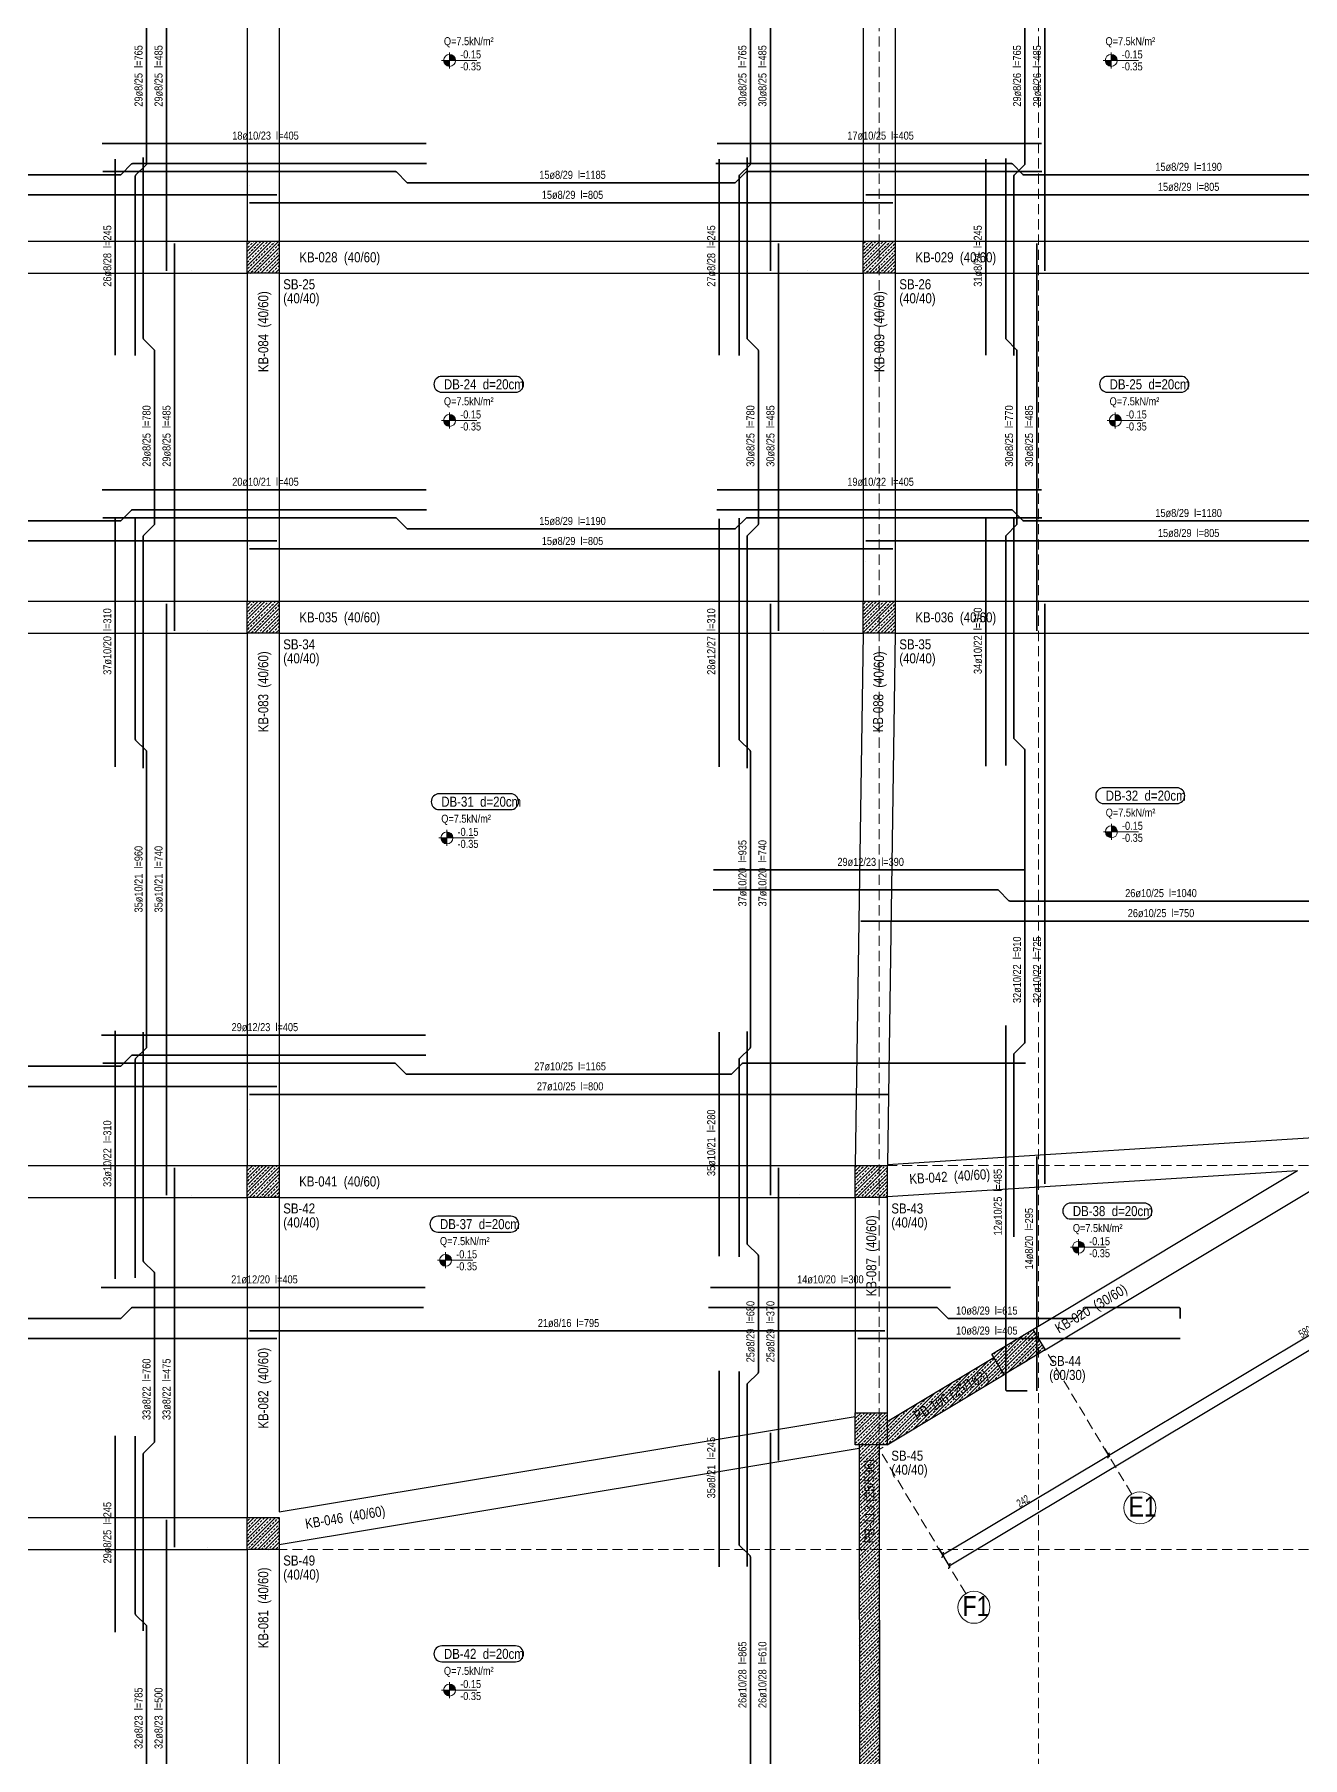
# Model space of a CAD drawing. Header units: millimetres. Extents: x 2018 to 8411, y 702 to 6024.
# Drawn here: x 4038 to 5623, y 2547 to 4701 of the extents above; entities that cross this region are included whole.
import ezdxf
from ezdxf.enums import TextEntityAlignment as Align

# ---------------------------------------------------------------- set-up
doc = ezdxf.new("R2010")
doc.units = ezdxf.units.MM
doc.linetypes.add('DASHED', pattern=[19.05, 12.7, -6.35])
for name, color, linetype, lineweight in [('AKS BALONU (BEYKENT)', 7, 'Continuous', 20), ('AKS CIZGISI (BEYKENT)', 252, 'DASHED', 20), ('AKS NO (BEYKENT)', 3, 'Continuous', 20), ('AKS OLCU (BEYKENT)', 200, 'Continuous', 20), ('DONATI (BEYKENT)', 4, 'Continuous', 35), ('DONATI YAZISI (BEYKENT)', 3, 'Continuous', 20), ('DOSEME ISMI (BEYKENT)', 9, 'Continuous', 20), ('DOSEME PAFTA (BEYKENT)', 3, 'Continuous', 20), ('KIRIS (BEYKENT)', 2, 'Continuous', 30), ('KIRIS ISMI (BEYKENT)', 40, 'Continuous', 20), ('KOLON (BEYKENT)', 3, 'Continuous', 30), ('KOLON ISMI (BEYKENT)', 91, 'Continuous', 20), ('KOT CIZGI (BEYKENT)', 120, 'Continuous', 20), ('KOT YAZI (BEYKENT)', 7, 'Continuous', 20), ('LGP_SLAB', 6, 'Continuous', 30), ('PERDE (BEYKENT)', 6, 'Continuous', 30), ('PERDE ISMI (BEYKENT)', 240, 'Continuous', 20), ('TARAMA (BEYKENT)', 252, 'Continuous', 25), ('YAZI (BEYKENT)', 140, 'Continuous', 20)]:
    doc.layers.add(name, color=color, linetype=linetype, lineweight=lineweight)
doc.styles.add('DONATI YAZISI (BEYKENT)', font='')
doc.styles.add('KLNOLC-50', font='bahnschrift light condensed', dxfattribs={"width": 0.75, "height": 10})
doc.styles.add('KOT (BEYKENT)', font='')
doc.styles.add('stastyle', font='RomanSTA.ttf')
doc.styles.add('YAZI (BEYKENT)', font='')
doc.styles.get('DONATI YAZISI (BEYKENT)').set_extended_font_data('Bahnschrift Light Condensed')
doc.styles.get('KOT (BEYKENT)').set_extended_font_data('Bahnschrift Light Condensed')
doc.styles.get('YAZI (BEYKENT)').set_extended_font_data('Bahnschrift Light Condensed')
doc.dimstyles.new('KLNOLC-50', dxfattribs={"dimtxt": 10, "dimasz": 5, "dimexe": 2, "dimexo": 2, "dimgap": 1, "dimtad": 1, "dimdec": 1, "dimrnd": 0.5, "dimzin": 12, "dimdsep": 46, "dimtxsty": 'KLNOLC-50', "dimblk": 'OBLIQUE', "dimblk1": 'OBLIQUE', "dimblk2": 'OBLIQUE', "dimcen": 0, "dimclrt": 7, "dimadec": 0, "dimazin": 0, "dimtfac": 1, "dimtdec": 4, "dimtix": 1, "dimtmove": 2, "dimatfit": 3, "dimfxl": 1, "dimtzin": 0, "dimarcsym": 0})
pattern_1 = [(45, (1036.827, 1029.5085), (-4.4194174, 4.4194174), []), (45, (1041.2465, 1029.5085), (-4.4194174, 4.4194174), [3.125, -1.5625])]

# ---------------------------------------------------------------- blocks, each defined once
blk = doc.blocks.new('_Oblique')
at = {"color": 0, "linetype": 'ByBlock', "lineweight": -2}
blk.add_line((-0.5, -0.5), (0.5, 0.5), dxfattribs=at)
blk = doc.blocks.new('*D138')
at = {"layer": 'AKS OLCU (BEYKENT)', "color": 0, "lineweight": -2, "transparency": 16777216}
for p, q in [((5375.6, 2933.6), (5381.8, 2923.3)), ((5173.3, 2800.6), (5380.8, 2925)), ((5168.2, 2809.2), (5174.4, 2798.9))]:
    blk.add_line(p, q, dxfattribs=at)
at = {"layer": 'DEFPOINTS', "color": 0, "transparency": 16777216}
for p in [(5374.6, 2935.3), (5380.8, 2925), (5167.2, 2810.9)]:
    blk.add_point(p, dxfattribs=at)
at = {"layer": 'AKS OLCU (BEYKENT)', "color": 0, "lineweight": -2, "transparency": 16777216, "xscale": 5, "yscale": 5, "zscale": 5}
for p, rotation in [((5380.8, 2925), 30.94990232781326), ((5173.3, 2800.6), 210.9499023278132)]:
    blk.add_blockref('_Oblique', p, dxfattribs=dict(at, rotation=rotation))
at = {"layer": 'AKS OLCU (BEYKENT)', "color": 7, "transparency": 16777216, "insert": (5273.9, 2868), "char_height": 10, "attachment_point": 5, "rotation": 30.9499, "style": 'KLNOLC-50'}
blk.add_mtext('242', dxfattribs=at)
blk = doc.blocks.new('*D139')
at = {"layer": 'AKS OLCU (BEYKENT)', "color": 0, "lineweight": -2, "transparency": 16777216}
for p, q in [((5873.1, 3232), (5879.3, 3221.7)), ((5380.8, 2925), (5878.3, 3223.4)), ((5375.6, 2933.6), (5381.8, 2923.3))]:
    blk.add_line(p, q, dxfattribs=at)
at = {"layer": 'DEFPOINTS', "color": 0, "transparency": 16777216}
for p in [(5872.1, 3233.7), (5878.3, 3223.4), (5374.6, 2935.3)]:
    blk.add_point(p, dxfattribs=at)
at = {"layer": 'AKS OLCU (BEYKENT)', "color": 0, "lineweight": -2, "transparency": 16777216, "xscale": 5, "yscale": 5, "zscale": 5}
for p, rotation in [((5878.3, 3223.4), 30.94990232781326), ((5380.8, 2925), 210.9499023278132)]:
    blk.add_blockref('_Oblique', p, dxfattribs=dict(at, rotation=rotation))
at = {"layer": 'AKS OLCU (BEYKENT)', "color": 7, "transparency": 16777216, "insert": (5626.4, 3079.5), "char_height": 10, "attachment_point": 5, "rotation": 30.9499, "style": 'KLNOLC-50'}
blk.add_mtext('580', dxfattribs=at)
blk = doc.blocks.new('*D144')
at = {"layer": 'AKS OLCU (BEYKENT)', "color": 0, "lineweight": -2, "transparency": 16777216}
for p, q in [((8228.2, 4644.2), (8242.6, 4620.2)), ((5181.6, 2786.9), (8241.6, 4621.9)), ((5168.2, 2809.2), (5182.6, 2785.2))]:
    blk.add_line(p, q, dxfattribs=at)
at = {"layer": 'DEFPOINTS', "color": 0, "transparency": 16777216}
for p in [(8227.2, 4645.9), (8241.6, 4621.9), (5167.2, 2810.9)]:
    blk.add_point(p, dxfattribs=at)
at = {"layer": 'AKS OLCU (BEYKENT)', "color": 0, "lineweight": -2, "transparency": 16777216, "xscale": 5, "yscale": 5, "zscale": 5}
for p, rotation in [((8241.6, 4621.9), 30.94990232781326), ((5181.6, 2786.9), 210.9499023278132)]:
    blk.add_blockref('_Oblique', p, dxfattribs=dict(at, rotation=rotation))
at = {"layer": 'AKS OLCU (BEYKENT)', "color": 7, "transparency": 16777216, "insert": (6708.4, 3709.6), "char_height": 10, "attachment_point": 5, "rotation": 30.9499, "style": 'KLNOLC-50'}
blk.add_mtext('3568', dxfattribs=at)

msp = doc.modelspace()

# ---------------------------------------------------------------- hatches: boundary and pattern name
at = {"layer": 'KOT CIZGI (BEYKENT)'}
h = msp.add_hatch(color=256, dxfattribs=at)
h.dxf.hatch_style = 1
h.paths.add_polyline_path([(4557.27, 4675.96), (4557.27, 4668.46), (4564.77, 4668.46, 0.4142136)])
h = msp.add_hatch(color=256, dxfattribs=at)
h.dxf.hatch_style = 1
h.paths.add_polyline_path([(5384.12, 4675.96), (5384.12, 4668.46), (5391.62, 4668.46, 0.4142136)])
h = msp.add_hatch(color=256, dxfattribs=at)
h.dxf.hatch_style = 1
h.paths.add_polyline_path([(4557.27, 4668.46), (4549.77, 4668.46, 0.4142136), (4557.27, 4660.96)])
h = msp.add_hatch(color=256, dxfattribs=at)
h.dxf.hatch_style = 1
h.paths.add_polyline_path([(5384.12, 4668.46), (5376.62, 4668.46, 0.4142136), (5384.12, 4660.96)])
h = msp.add_hatch(color=256, dxfattribs=at)
h.dxf.hatch_style = 1
h.paths.add_polyline_path([(4557.27, 4225.96), (4557.27, 4218.46), (4564.77, 4218.46, 0.4142136)])
h = msp.add_hatch(color=256, dxfattribs=at)
h.dxf.hatch_style = 1
h.paths.add_polyline_path([(5389.28, 4225.96), (5389.28, 4218.46), (5396.78, 4218.46, 0.4142136)])
h = msp.add_hatch(color=256, dxfattribs=at)
h.dxf.hatch_style = 1
h.paths.add_polyline_path([(4557.27, 4218.46), (4549.77, 4218.46, 0.4142136), (4557.27, 4210.96)])
h = msp.add_hatch(color=256, dxfattribs=at)
h.dxf.hatch_style = 1
h.paths.add_polyline_path([(5389.28, 4218.46), (5381.78, 4218.46, 0.4142136), (5389.28, 4210.96)])
h = msp.add_hatch(color=256, dxfattribs=at)
h.dxf.hatch_style = 1
h.paths.add_polyline_path([(4553.93, 3704.29), (4553.93, 3696.79), (4561.43, 3696.79, 0.4142136)])
h = msp.add_hatch(color=256, dxfattribs=at)
h.dxf.hatch_style = 1
h.paths.add_polyline_path([(5384.4, 3704.38), (5376.9, 3704.38, 0.4142136), (5384.4, 3696.88)])
h = msp.add_hatch(color=256, dxfattribs=at)
h.dxf.hatch_style = 1
h.paths.add_polyline_path([(5384.4, 3711.88), (5384.4, 3704.38), (5391.9, 3704.38, 0.4142136)])
h = msp.add_hatch(color=256, dxfattribs=at)
h.dxf.hatch_style = 1
h.paths.add_polyline_path([(4553.93, 3696.79), (4546.43, 3696.79, 0.4142136), (4553.93, 3689.29)])
h = msp.add_hatch(color=256, dxfattribs=at)
h.dxf.hatch_style = 1
h.paths.add_polyline_path([(5343.32, 3192.7), (5343.32, 3185.2), (5350.82, 3185.2, 0.4142136)])
h = msp.add_hatch(color=256, dxfattribs=at)
h.dxf.hatch_style = 1
h.paths.add_polyline_path([(4552.27, 3168.89), (4544.77, 3168.89, 0.4142136), (4552.27, 3161.39)])
h = msp.add_hatch(color=256, dxfattribs=at)
h.dxf.hatch_style = 1
h.paths.add_polyline_path([(4552.27, 3176.39), (4552.27, 3168.89), (4559.77, 3168.89, 0.4142136)])
h = msp.add_hatch(color=256, dxfattribs=at)
h.dxf.hatch_style = 1
h.paths.add_polyline_path([(5343.32, 3185.2), (5335.82, 3185.2, 0.4142136), (5343.32, 3177.7)])
h = msp.add_hatch(color=256, dxfattribs=at)
h.dxf.hatch_style = 1
h.paths.add_polyline_path([(4557.27, 2631.79), (4549.77, 2631.79, 0.4142136), (4557.27, 2624.29)])
h = msp.add_hatch(color=256, dxfattribs=at)
h.dxf.hatch_style = 1
h.paths.add_polyline_path([(4557.27, 2639.29), (4557.27, 2631.79), (4564.77, 2631.79, 0.4142136)])
at = {"layer": 'TARAMA (BEYKENT)'}
h = msp.add_hatch(dxfattribs=at)
h.set_pattern_fill('ANSI33', color=256, style=0, pattern_type=0)
h.set_pattern_definition(pattern_1)
h.paths.add_polyline_path([(4304.3, 4442.41), (4344.3, 4442.41), (4344.3, 4402.41), (4304.3, 4402.41)], flags=0)
h = msp.add_hatch(dxfattribs=at)
h.set_pattern_fill('ANSI33', color=256, style=0, pattern_type=0)
h.set_pattern_definition(pattern_1)
h.paths.add_polyline_path([(5074.3, 4442.41), (5114.3, 4442.41), (5114.3, 4402.41), (5074.3, 4402.41)], flags=0)
h = msp.add_hatch(dxfattribs=at)
h.set_pattern_fill('ANSI33', color=256, style=0, pattern_type=0)
h.set_pattern_definition(pattern_1)
h.paths.add_polyline_path([(4304.3, 3992.41), (4344.3, 3992.41), (4344.3, 3952.41), (4304.3, 3952.41)], flags=0)
h = msp.add_hatch(dxfattribs=at)
h.set_pattern_fill('ANSI33', color=256, style=0, pattern_type=0)
h.set_pattern_definition(pattern_1)
h.paths.add_polyline_path([(5074.3, 3992.41), (5114.3, 3992.41), (5114.3, 3952.41), (5074.3, 3952.41)], flags=0)
h = msp.add_hatch(dxfattribs=at)
h.set_pattern_fill('ANSI33', color=256, style=0, pattern_type=0)
h.set_pattern_definition(pattern_1)
h.paths.add_polyline_path([(4304.3, 3287.41), (4344.3, 3287.41), (4344.3, 3247.41), (4304.3, 3247.41)], flags=0)
h = msp.add_hatch(dxfattribs=at)
h.set_pattern_fill('ANSI33', color=256, style=0, pattern_type=0)
h.set_pattern_definition(pattern_1)
h.paths.add_polyline_path([(5064.3, 3287.39), (5104.3, 3287.39), (5104.3, 3247.39), (5064.3, 3247.39)], flags=0)
h = msp.add_hatch(dxfattribs=at)
h.set_pattern_fill('ANSI33', color=256, style=0, pattern_type=0)
h.set_pattern_definition(pattern_1)
h.paths.add_polyline_path([(5234.88, 3051.7), (5286.34, 3082.56), (5301.77, 3056.83), (5250.31, 3025.97)], flags=0)
h = msp.add_hatch(dxfattribs=at)
h.set_pattern_fill('ANSI33', color=256, style=0, pattern_type=0)
h.set_pattern_definition([(45, (985.37, 998.6514), (-4.419417, 4.419417), []), (45, (989.7895, 998.6514), (-4.419417, 4.419417), [3.125, -1.5625])])
h.paths.add_polyline_path([(5104.3, 2967.55), (5237.46, 3047.4), (5250.31, 3025.97), (5104.3, 2938.4)])
h = msp.add_hatch(dxfattribs=at)
h.set_pattern_fill('ANSI33', color=256, style=0, pattern_type=0)
h.set_pattern_definition(pattern_1)
h.paths.add_polyline_path([(5064.3, 2978.41), (5104.3, 2978.41), (5104.3, 2938.41), (5064.3, 2938.41)], flags=0)
at = {"layer": 'TARAMA (BEYKENT)', "lineweight": -3}
h = msp.add_hatch(dxfattribs=at)
h.set_pattern_fill('ANSI33', color=256)
h.set_pattern_definition([(45, (1036.827, 1029.5085), (-4.490128, 4.490128), []), (45, (1041.317, 1029.5085), (-4.490128, 4.490128), [3.175, -1.5875])])
h.paths.add_polyline_path([(5094.3, 2938.41), (5069.3, 2938.41), (5069.4, 2402.41), (5094.4, 2402.41)])
at = {"layer": 'TARAMA (BEYKENT)'}
h = msp.add_hatch(dxfattribs=at)
h.set_pattern_fill('ANSI33', color=256, style=0, pattern_type=0)
h.set_pattern_definition(pattern_1)
h.paths.add_polyline_path([(4304.3, 2847.41), (4344.3, 2847.41), (4344.3, 2807.41), (4304.3, 2807.41)], flags=0)

# ---------------------------------------------------------------- linework, layer by layer
at = {"layer": 'AKS BALONU (BEYKENT)'}
for centre in [(5420.06, 2859.57), (5212.59, 2735.16)]:
    msp.add_circle(centre, 20, dxfattribs=at)
at = {"layer": 'AKS CIZGISI (BEYKENT)'}
for p, q in [((4304.3, 742.41), (4304.3, 5772.41)), ((5094.3, 742.41), (5094.3, 5772.41)), ((5293.28, 742.41), (5293.28, 5772.41)), ((2284.3, 4402.41), (8369.3, 4402.41)), ((2284.3, 3952.41), (8369.3, 3952.41)), ((2284.3, 3287.41), (8369.3, 3287.41)), ((5409.77, 2876.73), (5301.77, 3056.83)), ((5202.3, 2752.31), (5094.3, 2932.41)), ((2284.3, 2807.41), (8369.3, 2807.41))]:
    msp.add_line(p, q, dxfattribs=at)
at = {"layer": 'AKS CIZGISI (BEYKENT)', "flags": 128}
msp.add_lwpolyline([(8154.31, 4767.4), (5094.31, 2932.41)], dxfattribs=at)
at = {"layer": 'DONATI (BEYKENT)'}
for points in [[(4164.4, 4299.46), (4164.4, 4523.79, -0.1989124), (4164.84, 4524.85), (4177.96, 4537.97, 0.1989124), (4178.4, 4539.03), (4178.4, 4755.79, 0.1989124), (4177.96, 4756.85), (4164.84, 4769.97, -0.1989124), (4164.4, 4771.03), (4164.4, 5052.86)], [(4919.18, 4299.46), (4919.18, 4523.79, -0.1989124), (4919.62, 4524.85), (4932.74, 4537.97, 0.1989124), (4933.18, 4539.03), (4933.18, 4755.79, 0.1989124), (4932.74, 4756.85), (4919.62, 4769.97, -0.1989124), (4919.18, 4771.03), (4919.18, 5052.86)], [(5262.37, 4299.46), (5262.37, 4523.79, -0.1989124), (5262.81, 4524.85), (5275.93, 4537.97, 0.1989124), (5276.37, 4539.03), (5276.37, 4755.79, 0.1989124), (5275.93, 4756.85), (5262.81, 4769.97, -0.1989124), (5262.37, 4771.03), (5262.37, 5052.86)], [(4174.4, 3783.84), (4174.4, 4073.79, -0.1989124), (4174.84, 4074.85), (4187.96, 4087.97, 0.1989124), (4188.4, 4089.03), (4188.4, 4305.79, 0.1989124), (4187.96, 4306.85), (4174.84, 4319.97, -0.1989124), (4174.4, 4321.03), (4174.4, 4547.24)], [(4929.18, 3783.84), (4929.18, 4073.79, -0.1989124), (4929.62, 4074.85), (4942.74, 4087.97, 0.1989124), (4943.18, 4089.03), (4943.18, 4305.79, 0.1989124), (4942.74, 4306.85), (4929.62, 4319.97, -0.1989124), (4929.18, 4321.03), (4929.18, 4547.24)], [(5252.37, 3787.34), (5252.37, 4073.79, -0.1989124), (5252.81, 4074.85), (5265.93, 4087.97, 0.1989124), (5266.37, 4089.03), (5266.37, 4305.79, 0.1989124), (5265.93, 4306.85), (5252.81, 4319.97, -0.1989124), (5252.37, 4321.03), (5252.37, 4545.74)], [(3420.07, 4539.45), (3727.66, 4539.45, -0.1989124), (3728.72, 4539.01), (3741.84, 4525.89, 0.1989124), (3742.9, 4525.45), (4145.6, 4525.45, 0.1989124), (4146.66, 4525.89), (4159.78, 4539.01, -0.1989124), (4160.84, 4539.45), (4528.48, 4539.45)], [(4123.81, 4529.45), (4489.68, 4529.45, -0.1989124), (4490.74, 4529.01), (4503.86, 4515.89, 0.1989124), (4504.92, 4515.45), (4913.68, 4515.45, 0.1989124), (4914.74, 4515.89), (4927.86, 4529.01, -0.1989124), (4928.92, 4529.45), (5297.21, 4529.45)], [(4890.1, 4539.45), (5259.68, 4539.45, -0.1989124), (5260.74, 4539.01), (5273.86, 4525.89, 0.1989124), (5274.92, 4525.45), (5683.67, 4525.45, 0.1989124), (5684.74, 4525.89), (5697.86, 4539.01, -0.1989124), (5698.92, 4539.45), (6068.5, 4539.45)], [(3420.06, 4106.85), (3727.66, 4106.85, -0.1989124), (3728.72, 4106.41), (3741.84, 4093.29, 0.1989124), (3742.9, 4092.85), (4145.6, 4092.85, 0.1989124), (4146.66, 4093.29), (4159.78, 4106.41, -0.1989124), (4160.84, 4106.85), (4528.47, 4106.85)], [(4123.81, 4096.85), (4489.68, 4096.85, -0.1989124), (4490.74, 4096.41), (4503.86, 4083.29, 0.1989124), (4504.92, 4082.85), (4913.68, 4082.85, 0.1989124), (4914.74, 4083.29), (4927.86, 4096.41, -0.1989124), (4928.92, 4096.85), (5297.22, 4096.85)], [(4164.4, 3146.96), (4164.4, 3419.79, -0.1989124), (4164.84, 3420.85), (4177.96, 3433.97, 0.1989124), (4178.4, 3435.03), (4178.4, 3804.79, 0.1989124), (4177.96, 3805.85), (4164.84, 3818.97, -0.1989124), (4164.4, 3820.03), (4164.4, 4095.36)], [(4891.19, 4106.85), (5259.68, 4106.85, -0.1989124), (5260.74, 4106.41), (5273.86, 4093.29, 0.1989124), (5274.92, 4092.85), (5683.68, 4092.85, 0.1989124), (5684.74, 4093.29), (5697.86, 4106.41, -0.1989124), (5698.92, 4106.85), (6059.59, 4106.85)], [(4919.18, 3173.05), (4919.18, 3419.79, -0.1989124), (4919.62, 3420.85), (4932.74, 3433.97, 0.1989124), (4933.18, 3435.03), (4933.18, 3804.79, 0.1989124), (4932.74, 3805.85), (4919.62, 3818.97, -0.1989124), (4919.18, 3820.03), (4919.18, 4096.45)], [(5262.37, 3197.99), (5262.37, 3426.23, -0.1989124), (5262.81, 3427.29), (5275.93, 3440.41, 0.1989124), (5276.37, 3441.47), (5276.37, 3806.4, 0.1989124), (5275.93, 3807.46), (5262.81, 3820.58, -0.1989124), (5262.37, 3821.64), (5262.37, 4096.4)], [(4886.66, 3631.78), (5242.19, 3631.78, -0.1989124), (5243.25, 3631.34), (5256.38, 3618.22, 0.1989124), (5257.44, 3617.78), (5631.66, 3617.78, 0.1989124), (5632.72, 3618.22), (5645.84, 3631.34, -0.1989124), (5646.9, 3631.78), (5914.41, 3631.78)], [(4174.4, 2705.71), (4174.4, 2926.79, -0.1989124), (4174.84, 2927.85), (4187.96, 2940.97, 0.1989124), (4188.4, 2942.03), (4188.4, 3152.79, 0.1989124), (4187.96, 3153.85), (4174.84, 3166.97, -0.1989124), (4174.4, 3168.03), (4174.4, 3454.11)], [(4929.18, 2786.27), (4929.18, 3013.75, -0.1989124), (4929.62, 3014.81), (4942.74, 3027.93, 0.1989124), (4943.18, 3028.99), (4943.18, 3174.53, 0.1989124), (4942.74, 3175.59), (4929.62, 3188.71, -0.1989124), (4929.18, 3189.77), (4929.18, 3454.67)], [(5279.22, 3005.65), (5253.87, 3005.65, -0.4142136), (5252.37, 3007.15), (5252.37, 3462.19)], [(3419.3, 3425.27), (3727.61, 3425.27, -0.1989124), (3728.67, 3424.83), (3741.79, 3411.71, 0.1989124), (3742.85, 3411.27), (4145.59, 3411.27, 0.1989124), (4146.65, 3411.71), (4159.77, 3424.83, -0.1989124), (4160.83, 3425.27), (4527.7, 3425.27)], [(4123.63, 3415.27), (4488.44, 3415.27, -0.1989124), (4489.5, 3414.83), (4502.62, 3401.71, 0.1989124), (4503.68, 3401.27), (4908.88, 3401.27, 0.1989124), (4909.94, 3401.71), (4923.07, 3414.83, -0.1989124), (4924.13, 3415.27), (5277.02, 3415.27)], [(3421.31, 3110.02), (3727.66, 3110.02, -0.1989124), (3728.72, 3109.58), (3741.84, 3096.46, 0.1989124), (3742.9, 3096.02), (4145.6, 3096.02, 0.1989124), (4146.66, 3096.46), (4159.78, 3109.58, -0.1989124), (4160.84, 3110.02), (4524.72, 3110.02)], [(4880.94, 3110.02), (5165.82, 3110.02, -0.1989124), (5166.88, 3109.58), (5180, 3096.46, 0.1989124), (5181.06, 3096.02), (5338.24, 3096.02, 0.1989124), (5339.3, 3096.46), (5352.42, 3109.58, -0.1989124), (5353.48, 3110.02), (5468.84, 3110.02, -0.4142136), (5470.34, 3108.52), (5470.34, 3096.02)], [(4919.18, 2176.47), (4919.18, 2504.42, -0.1989124), (4919.62, 2505.48), (4932.74, 2518.6, 0.1989124), (4933.18, 2519.66), (4933.18, 2798.31, 0.1989124), (4932.74, 2799.37), (4919.62, 2812.49, -0.1989124), (4919.18, 2813.56), (4919.18, 3029.87)], [(4164.4, 2175.71), (4164.4, 2482.79, -0.1989124), (4164.84, 2483.85), (4177.96, 2496.97, 0.1989124), (4178.4, 2498.03), (4178.4, 2711.79, 0.1989124), (4177.96, 2712.85), (4164.84, 2725.97, -0.1989124), (4164.4, 2727.03), (4164.4, 2949.11)]]:
    msp.add_lwpolyline(points, format="xyb", dxfattribs=at)
for points in [[(4203.4, 4405.41), (4203.4, 4889.41)], [(4958.18, 4405.41), (4958.18, 4889.41)], [(5301.37, 4405.41), (5301.37, 4889.41)], [(4123.01, 4564.45), (4528.02, 4564.45)], [(4139.4, 4299.91), (4139.4, 4544.91)], [(4891.8, 4564.45), (5296.8, 4564.45)], [(4894.18, 4299.91), (4894.18, 4544.91)], [(5227.37, 4299.91), (5227.37, 4544.91)], [(3547.23, 4500.45), (4341.3, 4500.45)], [(4307.2, 4490.45), (5111.3, 4490.45)], [(5077.3, 4500.45), (5881.3, 4500.45)], [(4213.4, 3955.41), (4213.4, 4439.41)], [(4968.18, 3955.41), (4968.18, 4439.41)], [(5291.37, 3955.41), (5291.37, 4439.41)], [(4123.01, 4131.85), (4528.02, 4131.85)], [(4891.8, 4131.85), (5296.8, 4131.85)], [(4139.4, 3785.54), (4139.4, 4095.54)], [(4894.18, 3785.54), (4894.18, 4095.54)], [(5227.37, 3786.54), (5227.37, 4096.54)], [(3547.2, 4067.85), (4341.3, 4067.85)], [(4307.2, 4057.85), (5111.3, 4057.85)], [(5077.3, 4067.85), (5881.3, 4067.85)], [(4203.4, 3250.41), (4203.4, 3989.41)], [(4958.18, 3250.41), (4958.18, 3989.41)], [(5301.37, 3264.56), (5301.37, 3989.41)], [(4886.87, 3656.78), (5276.87, 3656.78)], [(5071.32, 3592.78), (5818.23, 3592.78)], [(4122.24, 3450.27), (4527.24, 3450.27)], [(4139.4, 3145.54), (4139.4, 3455.54)], [(4894.18, 3174.13), (4894.18, 3454.12)], [(3547.2, 3386.27), (4341.24, 3386.27)], [(4307.2, 3376.27), (5105.33, 3376.27)], [(5291.37, 3005.65), (5291.37, 3298.64)], [(4213.4, 2810.41), (4213.4, 3284.41)], [(4968.18, 2918.56), (4968.18, 3284.41)], [(4121.77, 3135.02), (4526.76, 3135.02)], [(4883.14, 3135.02), (5183.14, 3135.02)], [(4307.2, 3080.51), (5101.3, 3080.51)], [(3547.2, 3071.02), (4341.3, 3071.02)], [(5067.3, 3071.02), (5470.34, 3071.02)], [(4894.18, 2785.61), (4894.18, 3030.6)], [(4958.18, 2345.41), (4958.18, 2953.11)], [(4139.4, 2704.29), (4139.4, 2949.29)], [(4203.4, 2345.41), (4203.4, 2844.41)]]:
    msp.add_lwpolyline(points, dxfattribs=at)
at = {"layer": 'DOSEME PAFTA (BEYKENT)', "lineweight": -3}
for points in [[(4547.49, 4253.76), (4639.72, 4253.76, 1), (4639.72, 4273.54), (4547.49, 4273.54, 1)], [(5379.5, 4253.76), (5471.3, 4253.76, 1), (5471.3, 4273.54), (5379.5, 4273.54, 1)], [(4544.16, 3732.09), (4633.46, 3732.09, 1), (4633.46, 3751.87), (4544.16, 3751.87, 1)], [(5374.63, 3739.69), (5466.24, 3739.69, 1), (5466.24, 3759.47), (5374.63, 3759.47, 1)], [(5333.55, 3220.5), (5425.35, 3220.5, 1), (5425.35, 3240.28), (5333.55, 3240.28, 1)], [(4542.5, 3204.19), (4633.78, 3204.19, 1), (4633.78, 3223.97), (4542.5, 3223.97, 1)], [(4547.49, 2667.09), (4639.72, 2667.09, 1), (4639.72, 2686.87), (4547.49, 2686.87, 1)]]:
    msp.add_lwpolyline(points, format="xyb", close=True, dxfattribs=at)
at = {"layer": 'KIRIS (BEYKENT)'}
for p, q in [((4304.2, 4852.31), (4304.2, 4442.31)), ((4344.3, 4852.31), (4344.3, 4442.41)), ((5074.3, 4852.31), (5074.3, 4442.41)), ((5114.3, 4852.31), (5114.3, 4442.41)), ((3584.3, 4442.41), (4304.2, 4442.41)), ((4344.3, 4442.41), (5074.3, 4442.41)), ((5114.3, 4442.41), (5844.3, 4442.41)), ((3584.3, 4402.41), (4304.2, 4402.41)), ((4304.2, 4402.31), (4304.2, 3992.31)), ((4344.3, 4402.41), (5074.3, 4402.41)), ((4344.3, 4402.31), (4344.3, 3992.41)), ((5074.3, 4402.31), (5074.3, 3992.41)), ((5114.3, 4402.41), (5844.3, 4402.41)), ((5114.3, 4402.31), (5114.3, 3992.41)), ((3584.3, 3992.41), (4304.2, 3992.41)), ((4344.3, 3992.41), (5074.3, 3992.41)), ((5114.3, 3992.41), (5844.3, 3992.41)), ((3584.3, 3952.41), (4304.2, 3952.41)), ((4304.2, 3952.31), (4304.2, 3287.51)), ((4344.3, 3952.31), (4344.2, 3287.51)), ((4344.3, 3952.41), (5074.3, 3952.41)), ((5074.3, 3952.31), (5064.3, 3287.54)), ((5114.3, 3952.31), (5104.32, 3288.71)), ((5114.3, 3952.41), (5841.04, 3952.41)), ((5104.32, 3288.71), (5692.02, 3325.71)), ((3584.2, 3287.41), (4304.2, 3287.41)), ((4344.2, 3287.41), (5064.3, 3287.41)), ((5104.3, 3248.63), (5617.12, 3280.92)), ((5286.34, 3082.55), (5617.12, 3280.92)), ((5301.77, 3056.82), (5644.92, 3262.59)), ((3584.3, 3247.41), (4304.2, 3247.41)), ((4304.2, 3247.51), (4304.2, 2847.31)), ((4344.3, 3247.41), (5064.3, 3247.41)), ((4344.3, 3247.41), (4344.3, 2854.32)), ((5064.3, 3247.39), (5064.3, 2978.31)), ((5104.3, 3247.39), (5104.3, 2978.31)), ((4344.3, 2854.32), (5064.3, 2973.71)), ((4344.3, 2813.77), (5069.3, 2933.99)), ((3584.3, 2847.41), (4304.2, 2847.41)), ((3584.3, 2807.41), (4304.2, 2807.41)), ((4304.2, 2807.31), (4304.3, 2402.41)), ((4344.3, 2807.31), (4344.3, 2402.41))]:
    msp.add_line(p, q, dxfattribs=at)
at = {"layer": 'KOLON (BEYKENT)'}
for points in [[(4304.3, 4442.41), (4344.3, 4442.41), (4344.3, 4402.41), (4304.3, 4402.41)], [(5074.3, 4442.41), (5114.3, 4442.41), (5114.3, 4402.41), (5074.3, 4402.41)], [(4304.3, 3992.41), (4344.3, 3992.41), (4344.3, 3952.41), (4304.3, 3952.41)], [(5074.3, 3992.41), (5114.3, 3992.41), (5114.3, 3952.41), (5074.3, 3952.41)], [(4304.3, 3287.41), (4344.3, 3287.41), (4344.3, 3247.41), (4304.3, 3247.41)], [(5064.3, 3287.39), (5104.3, 3287.39), (5104.3, 3247.39), (5064.3, 3247.39)], [(5234.88, 3051.7), (5286.34, 3082.56), (5301.77, 3056.83), (5250.31, 3025.97)], [(5064.3, 2978.41), (5104.3, 2978.41), (5104.3, 2938.41), (5064.3, 2938.41)], [(4304.3, 2847.41), (4344.3, 2847.41), (4344.3, 2807.41), (4304.3, 2807.41)]]:
    msp.add_lwpolyline(points, close=True, dxfattribs=at)
at = {"layer": 'KOT CIZGI (BEYKENT)'}
for p, q in [((4557.27, 4678.46), (4557.27, 4658.46)), ((5384.12, 4678.46), (5384.12, 4658.46)), ((4547.27, 4668.46), (4591.29, 4668.46)), ((5374.12, 4668.46), (5418.15, 4668.46)), ((4557.27, 4228.46), (4557.27, 4208.46)), ((5389.28, 4228.46), (5389.28, 4208.46)), ((4547.27, 4218.46), (4591.29, 4218.46)), ((5379.28, 4218.46), (5423.3, 4218.46)), ((4553.93, 3706.79), (4553.93, 3686.79)), ((5374.4, 3704.38), (5418.43, 3704.38)), ((5384.4, 3714.38), (5384.4, 3694.38)), ((4543.93, 3696.79), (4587.96, 3696.79)), ((5343.32, 3195.2), (5343.32, 3175.2)), ((4542.27, 3168.89), (4586.3, 3168.89)), ((4552.27, 3178.89), (4552.27, 3158.89)), ((5333.32, 3185.2), (5377.35, 3185.2)), ((4547.27, 2631.79), (4591.29, 2631.79)), ((4557.27, 2641.79), (4557.27, 2621.79))]:
    msp.add_line(p, q, dxfattribs=at)
for centre in [(4557.27, 4668.46), (5384.12, 4668.46), (4557.27, 4218.46), (5389.28, 4218.46), (4553.93, 3696.79), (5384.4, 3704.38), (5343.32, 3185.2), (4552.27, 3168.89), (4557.27, 2631.79)]:
    msp.add_circle(centre, 7.5, dxfattribs=at)
at = {"layer": 'PERDE (BEYKENT)'}
for p, q in [((5104.3, 2967.55), (5237.46, 3047.4)), ((5104.3, 2938.4), (5250.32, 3025.96)), ((5069.3, 2938.31), (5069.4, 2402.31)), ((5094.3, 2938.31), (5094.4, 2402.31))]:
    msp.add_line(p, q, dxfattribs=at)

# ---------------------------------------------------------------- texts
at = {"layer": 'AKS NO (BEYKENT)', "style": 'YAZI (BEYKENT)'}
for s, p in [('E1', (5405.8, 2848.57)), ('F1', (5198.33, 2724.16))]:
    msp.add_text(s, height=25, dxfattribs=at).set_placement(p)
at = {"layer": 'DONATI YAZISI (BEYKENT)', "style": 'DONATI YAZISI (BEYKENT)'}
for s, p in [(' 29ø8/25  l=765', (4168.4, 4647.41)), (' 29ø8/25  l=485', (4193.4, 4647.41)), (' 30ø8/25  l=765', (4923.18, 4647.41)), (' 30ø8/25  l=485', (4948.18, 4647.41)), (' 29ø8/26  l=765', (5266.37, 4647.41)), (' 29ø8/26  l=485', (5291.37, 4647.41)), (' 26ø8/28  l=245', (4129.4, 4422.41)), (' 27ø8/28  l=245', (4884.18, 4422.41)), (' 31ø8/24  l=245', (5217.37, 4422.41)), (' 29ø8/25  l=780', (4178.4, 4197.41)), (' 29ø8/25  l=485', (4203.4, 4197.41)), (' 30ø8/25  l=780', (4933.18, 4197.41)), (' 30ø8/25  l=485', (4958.18, 4197.41)), (' 30ø8/25  l=770', (5256.37, 4197.41)), (' 30ø8/25  l=485', (5281.37, 4197.41)), (' 34ø10/22  l=310', (5217.37, 3941.54)), (' 37ø10/20  l=310', (4129.4, 3940.54)), (' 28ø12/27  l=310', (4884.18, 3940.54)), (' 35ø10/21  l=960', (4168.4, 3643.57)), (' 35ø10/21  l=740', (4193.4, 3643.57)), (' 37ø10/20  l=935', (4923.18, 3650.95)), (' 37ø10/20  l=740', (4948.18, 3650.95)), (' 32ø10/22  l=910', (5266.37, 3530.34)), (' 32ø10/22  l=725', (5291.37, 3530.34)), (' 33ø10/22  l=310', (4129.4, 3300.54)), (' 35ø10/21  l=280', (4884.18, 3314.12)), (' 12ø10/25  l=485', (5242.37, 3239.95)), (' 14ø8/20  l=295', (5281.37, 3194.18)), (' 25ø8/29  l=680', (4933.18, 3078.11)), (' 25ø8/29  l=370', (4958.18, 3078.11)), (' 33ø8/22  l=760', (4178.4, 3006.06)), (' 33ø8/22  l=475', (4203.4, 3006.06)), (' 35ø8/21  l=245', (4884.18, 2908.11)), (' 29ø8/25  l=245', (4129.4, 2826.79)), (' 26ø10/28  l=865', (4923.18, 2649.26)), (' 26ø10/28  l=610', (4948.18, 2649.26)), (' 32ø8/23  l=785', (4168.4, 2594.91)), (' 32ø8/23  l=500', (4193.4, 2594.91))]:
    msp.add_text(s, height=10, rotation=90, dxfattribs=at).set_placement(p, align=Align.MIDDLE_CENTER)
for s, p in [(' 18ø10/23  l=405', (4325.51, 4574.45)), (' 17ø10/25  l=405', (5094.3, 4574.45)), (' 15ø8/29  l=1185', (4709.25, 4525.45)), (' 15ø8/29  l=1190', (5479.3, 4535.45)), (' 15ø8/29  l=805', (4709.25, 4500.45)), (' 15ø8/29  l=805', (5479.3, 4510.45)), (' 20ø10/21  l=405', (4325.51, 4141.85)), (' 19ø10/22  l=405', (5094.3, 4141.85)), (' 15ø8/29  l=1190', (4709.25, 4092.85)), (' 15ø8/29  l=1180', (5479.3, 4102.85)), (' 15ø8/29  l=805', (4709.25, 4067.85)), (' 15ø8/29  l=805', (5479.3, 4077.85)), (' 29ø12/23  l=390', (5081.87, 3666.78)), (' 26ø10/25  l=1040', (5444.77, 3627.78)), (' 26ø10/25  l=750', (5444.77, 3602.78)), (' 29ø12/23  l=405', (4324.74, 3460.27)), (' 27ø10/25  l=1165', (4706.26, 3411.27)), (' 27ø10/25  l=800', (4706.26, 3386.27)), (' 21ø12/20  l=405', (4324.26, 3145.02)), ('14ø10/20  l=300', (5033.14, 3145.02)), ('10ø8/29  l=615', (5228.68, 3106.02)), (' 21ø8/16  l=795', (4704.25, 3090.51)), ('10ø8/29  l=405', (5228.68, 3081.02))]:
    msp.add_text(s, height=10, dxfattribs=at).set_placement(p, align=Align.MIDDLE_CENTER)
at = {"layer": 'DOSEME ISMI (BEYKENT)', "style": 'YAZI (BEYKENT)'}
for s, p in [('DB-24  d=20cm', (4550.13, 4257.41)), ('DB-25  d=20cm', (5382.14, 4257.41)), ('DB-31  d=20cm', (4546.8, 3735.74)), ('DB-32  d=20cm', (5377.27, 3743.34)), ('DB-38  d=20cm', (5336.19, 3224.15)), ('DB-37  d=20cm', (4545.14, 3207.84)), ('DB-42  d=20cm', (4550.13, 2670.75))]:
    msp.add_text(s, height=12.5, dxfattribs=at).set_placement(p)
at = {"layer": 'KIRIS ISMI (BEYKENT)', "style": 'YAZI (BEYKENT)'}
for s, p in [('KB-028  (40/60)', (4369.4, 4416.16)), ('KB-029  (40/60)', (5139.3, 4416.16)), ('KB-035  (40/60)', (4369.4, 3966.16)), ('KB-036  (40/60)', (5139.3, 3966.16)), ('KB-041  (40/60)', (4369.2, 3261.16))]:
    msp.add_text(s, height=12.5, dxfattribs=at).set_placement(p)
for s, rotation, p in [('KB-084  (40/60)', 90, (4330.56, 4278.84)), ('KB-089  (40/60)', 90, (5100.56, 4278.84)), ('KB-083  (40/60)', 90, (4330.56, 3828.82)), ('KB-088  (40/60)', 89.13855, (5098.7, 3828.66)), ('KB-042  (40/60)', 3.60257, (5132.24, 3264.17)), ('KB-087  (40/60)', 90, (5090.56, 3123.9)), ('KB-020  (30/60)', 30.94995, (5318.71, 3077.18)), ('KB-082  (40/60)', 90, (4330.56, 2958.48)), ('KB-046  (40/60)', 9.41506, (4377.86, 2833.27)), ('KB-081  (40/60)', 90, (4330.56, 2683.87))]:
    msp.add_text(s, height=12.5, rotation=rotation, dxfattribs=at).set_placement(p)
at = {"layer": 'KOLON ISMI (BEYKENT)', "style": 'YAZI (BEYKENT)'}
for s, p in [('SB-25', (4349.3, 4382.41)), ('SB-26', (5119.3, 4382.41)), ('(40/40)', (4349.3, 4364.91)), ('(40/40)', (5119.3, 4364.91)), ('SB-34', (4349.3, 3932.41)), ('SB-35', (5119.3, 3932.41)), ('(40/40)', (4349.3, 3914.91)), ('(40/40)', (5119.3, 3914.91)), ('SB-42', (4349.3, 3227.41)), ('SB-43', (5109.3, 3227.39)), ('(40/40)', (4349.3, 3209.91)), ('(40/40)', (5109.3, 3209.89)), ('SB-44', (5306.77, 3036.83)), ('(60/30)', (5306.77, 3019.33)), ('SB-45', (5109.3, 2918.41)), ('(40/40)', (5109.3, 2900.91)), ('SB-49', (4349.3, 2787.41)), ('(40/40)', (4349.3, 2769.91))]:
    msp.add_text(s, height=12.5, dxfattribs=at).set_placement(p)
at = {"layer": 'KOT YAZI (BEYKENT)', "style": 'KOT (BEYKENT)'}
for s, p in [(' -0.15', (4567.27, 4670.96)), (' -0.15', (5394.12, 4670.96)), (' -0.35', (4567.27, 4655.96)), (' -0.35', (5394.12, 4655.96)), (' -0.15', (4567.27, 4220.96)), (' -0.15', (5399.28, 4220.96)), (' -0.35', (4567.27, 4205.96)), (' -0.35', (5399.28, 4205.96)), (' -0.15', (4563.93, 3699.29)), (' -0.15', (5394.4, 3706.88)), (' -0.35', (4563.93, 3684.29)), (' -0.35', (5394.4, 3691.89)), (' -0.15', (5353.32, 3187.7)), (' -0.15', (4562.27, 3171.39)), (' -0.35', (4562.27, 3156.39)), (' -0.35', (5353.32, 3172.7)), (' -0.15', (4567.27, 2634.29)), (' -0.35', (4567.27, 2619.29))]:
    msp.add_text(s, height=10, dxfattribs=at).set_placement(p)
at = {"layer": 'LGP_SLAB', "style": 'stastyle'}
for s, p in [('& 1-.2- 1- 7.600001- 7.699997', (4307.29, 4512.41)), ('& 1-.2- 1- 7.899999- 7.700004', (5077.3, 4492.41)), ('& 1-.2- 1- 4.500001- 7.199998', (4234.3, 4405.4)), ('& 1-.2- 1- 4.5- 7.199999', (5004.3, 4405.4)), ('& 1-.2- 1- 7.600001- 7.699997', (4307.29, 4062.41)), ('& 1-.2- 1- 7.899999- 7.282073', (5077.3, 4042.41)), ('& 1-.2- 1- 6.65- 4.500001', (4254.3, 3955.41)), ('& 1-.2- 1- 6.649999- 4.5', (5024.3, 3955.41)), ('& 1-.2- 1- 7.6- 7.187475', (4307.29, 3357.41)), ('& 1-.2- 1- 7.849999- 0', (5068.04, 3336.37)), ('& 1-.2- 1- 4.8- 4.500001', (4234.3, 3250.4)), ('& 1-.2- 1- 3.314873- 4.5', (4994.5, 3250.68)), ('& 4-.2- 1- 0- 6.422125', (5039.79, 2973.87)), ('& 1-.2- 1- 7.775075- 0', (5067.3, 2977.6)), ('& 2-.2- 1- 0- 6.422125', (5067.3, 2942.13)), ('& 1-.2- 1- 7.600001- 3.202581', (4304.42, 2917.97)), ('& 1-.2- 1- 6.159973- 6.649999', (5012.75, 2927.65)), ('& 1-.2- 1- 4.65- 6.65', (4254.3, 2810.41))]:
    msp.add_text(s, height=0.0005, dxfattribs=at).set_placement(p)
at = {"layer": 'PERDE ISMI (BEYKENT)', "style": 'YAZI (BEYKENT)'}
for s, rotation, p in [('PB-106 (25/163)', 30.94997, (5141.82, 2968.19)), ('PB-113 (25/536)', 90, (5088.06, 2815.11))]:
    msp.add_text(s, height=12.5, rotation=rotation, dxfattribs=at).set_placement(p)
at = {"layer": 'YAZI (BEYKENT)', "style": 'YAZI (BEYKENT)'}
for p in [(4550.13, 4687.41), (5376.99, 4687.41), (4550.13, 4237.41), (5382.14, 4237.41), (4546.8, 3715.74), (5377.27, 3723.34), (5336.19, 3204.15), (4545.14, 3187.84), (4550.13, 2650.75)]:
    msp.add_text('Q=7.5kN/m²', height=10, dxfattribs=at).set_placement(p)

# ---------------------------------------------------------------- dimensions: what is measured, and where the dimension line sits
at = {"layer": 'AKS OLCU (BEYKENT)'}
for base, p1, p2, picture, middle in [((8241.55, 4621.91), (5167.15, 2810.93), (8227.15, 4645.92), '*D144', (6708.41, 3709.65)), ((5878.28, 3223.38), (5374.62, 2935.34), (5872.11, 3233.67), '*D139', (5626.4, 3079.45)), ((5380.79, 2925.05), (5167.15, 2810.93), (5374.62, 2935.34), '*D138', (5273.94, 2868.04))]:
    dim = msp.add_linear_dim(base=base, p1=p1, p2=p2, angle=30.9499, dimstyle='KLNOLC-50', dxfattribs=at)
    dim.commit()
    dim.dimension.update_dxf_attribs({"geometry": picture, "text_midpoint": middle})

doc.saveas('drawing.dxf')
